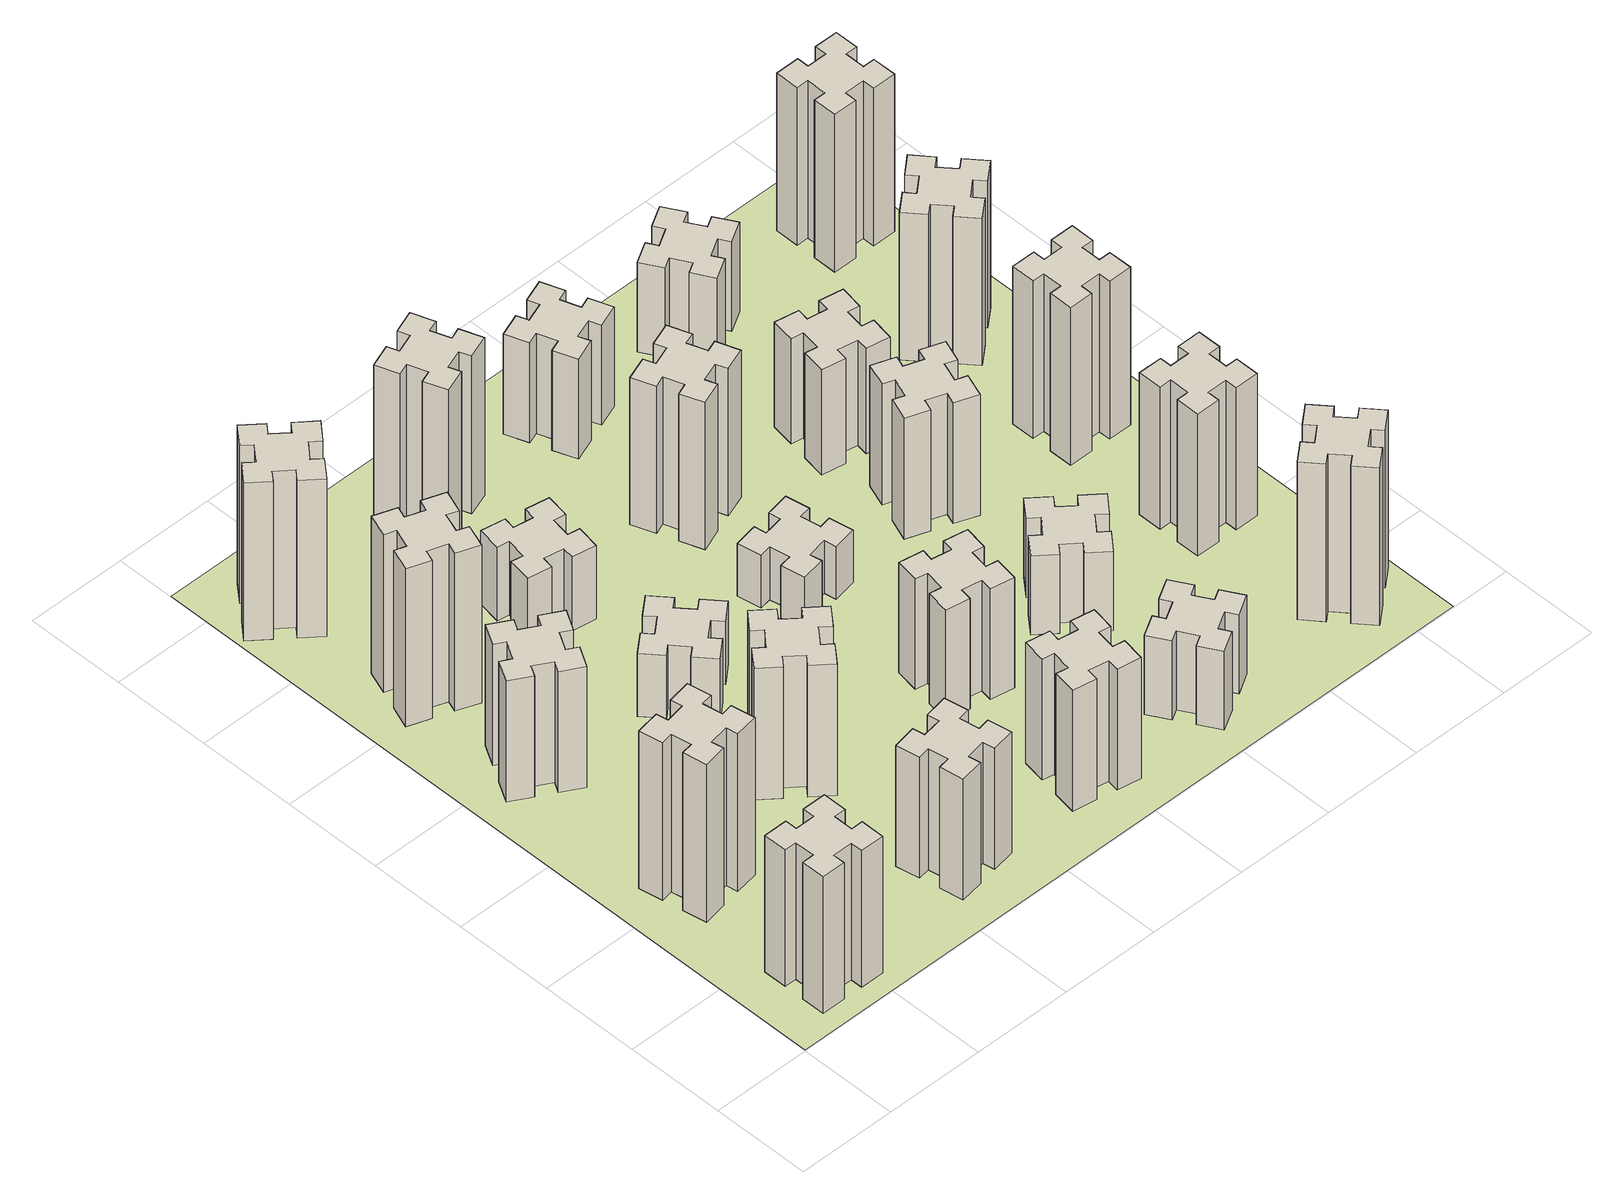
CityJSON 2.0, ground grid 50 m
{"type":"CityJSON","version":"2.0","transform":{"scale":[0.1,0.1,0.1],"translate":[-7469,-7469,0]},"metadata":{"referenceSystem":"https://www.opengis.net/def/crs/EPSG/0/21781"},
"CityObjects":{
"building1":{"type":"Building","attributes":{"class":"1000","function":"1000","usage":"1000","yearOfConstruction":2016,"roofType":"1000","measuredHeight":78,"storeysAboveGround":30,"storeysBelowGround":0},"geometry":[{"type":"Solid","lod":"1","boundaries":[[[[0,1,2,3,4,5,6,7,8,9,10,11,12,13,14,15,16,17,18,19]],[[17,16,20,21]],[[16,15,22,20]],[[15,14,23,22]],[[14,13,24,23]],[[13,12,25,24]],[[12,11,26,25]],[[11,10,27,26]],[[10,9,28,27]],[[9,8,29,28]],[[8,7,30,29]],[[7,6,31,30]],[[6,5,32,31]],[[5,4,33,32]],[[4,3,34,33]],[[3,2,35,34]],[[2,1,36,35]],[[1,0,37,36]],[[0,19,38,37]],[[19,18,39,38]],[[18,17,21,39]],[[24,25,26,27,28,29,30,31,32,33,34,35,36,37,38,39,21,20,22,23]]]]}]},
"building2":{"type":"Building","attributes":{"class":"1000","function":"1000","usage":"1000","yearOfConstruction":2016,"roofType":"1000","measuredHeight":90,"storeysAboveGround":30,"storeysBelowGround":0},"geometry":[{"type":"Solid","lod":"1","boundaries":[[[[40,41,42,43,44,45,46,47,48,49,50,51,52,53,54,55,56,57,58,59]],[[57,56,60,61]],[[56,55,62,60]],[[55,54,63,62]],[[54,53,64,63]],[[53,52,65,64]],[[52,51,66,65]],[[51,50,67,66]],[[50,49,68,67]],[[49,48,69,68]],[[48,47,70,69]],[[47,46,71,70]],[[46,45,72,71]],[[45,44,73,72]],[[44,43,74,73]],[[43,42,75,74]],[[42,41,76,75]],[[41,40,77,76]],[[40,59,78,77]],[[59,58,79,78]],[[58,57,61,79]],[[64,65,66,67,68,69,70,71,72,73,74,75,76,77,78,79,61,60,62,63]]]]}]},
"building3":{"type":"Building","attributes":{"class":"1000","function":"1000","usage":"1000","yearOfConstruction":2016,"roofType":"1000","measuredHeight":69,"storeysAboveGround":30,"storeysBelowGround":0},"geometry":[{"type":"Solid","lod":"1","boundaries":[[[[80,81,82,83,84,85,86,87,88,89,90,91,92,93,94,95,96,97,98,99]],[[97,96,100,101]],[[96,95,102,100]],[[95,94,103,102]],[[94,93,104,103]],[[93,92,105,104]],[[92,91,106,105]],[[91,90,107,106]],[[90,89,108,107]],[[89,88,109,108]],[[88,87,110,109]],[[87,86,111,110]],[[86,85,112,111]],[[85,84,113,112]],[[84,83,114,113]],[[83,82,115,114]],[[82,81,116,115]],[[81,80,117,116]],[[80,99,118,117]],[[99,98,119,118]],[[98,97,101,119]],[[104,105,106,107,108,109,110,111,112,113,114,115,116,117,118,119,101,100,102,103]]]]}]},
"building4":{"type":"Building","attributes":{"class":"1000","function":"1000","usage":"1000","yearOfConstruction":2016,"roofType":"1000","measuredHeight":90,"storeysAboveGround":30,"storeysBelowGround":0},"geometry":[{"type":"Solid","lod":"1","boundaries":[[[[120,121,122,123,124,125,126,127,128,129,130,131,132,133,134,135,136,137,138,139]],[[137,136,140,141]],[[136,135,142,140]],[[135,134,143,142]],[[134,133,144,143]],[[133,132,145,144]],[[132,131,146,145]],[[131,130,147,146]],[[130,129,148,147]],[[129,128,149,148]],[[128,127,150,149]],[[127,126,151,150]],[[126,125,152,151]],[[125,124,153,152]],[[124,123,154,153]],[[123,122,155,154]],[[122,121,156,155]],[[121,120,157,156]],[[120,139,158,157]],[[139,138,159,158]],[[138,137,141,159]],[[144,145,146,147,148,149,150,151,152,153,154,155,156,157,158,159,141,140,142,143]]]]}]},
"building5":{"type":"Building","attributes":{"class":"1000","function":"1000","usage":"1000","yearOfConstruction":2016,"roofType":"1000","measuredHeight":90,"storeysAboveGround":30,"storeysBelowGround":0},"geometry":[{"type":"Solid","lod":"1","boundaries":[[[[160,161,162,163,164,165,166,167,168,169,170,171,172,173,174,175,176,177,178,179]],[[177,176,180,181]],[[176,175,182,180]],[[175,174,183,182]],[[174,173,184,183]],[[173,172,185,184]],[[172,171,186,185]],[[171,170,187,186]],[[170,169,188,187]],[[169,168,189,188]],[[168,167,190,189]],[[167,166,191,190]],[[166,165,192,191]],[[165,164,193,192]],[[164,163,194,193]],[[163,162,195,194]],[[162,161,196,195]],[[161,160,197,196]],[[160,179,198,197]],[[179,178,199,198]],[[178,177,181,199]],[[184,185,186,187,188,189,190,191,192,193,194,195,196,197,198,199,181,180,182,183]]]]}]},
"building6":{"type":"Building","attributes":{"class":"1000","function":"1000","usage":"1000","yearOfConstruction":2016,"roofType":"1000","measuredHeight":69,"storeysAboveGround":30,"storeysBelowGround":0},"geometry":[{"type":"Solid","lod":"1","boundaries":[[[[200,201,202,203,204,205,206,207,208,209,210,211,212,213,214,215,216,217,218,219]],[[217,216,220,221]],[[216,215,222,220]],[[215,214,223,222]],[[214,213,224,223]],[[213,212,225,224]],[[212,211,226,225]],[[211,210,227,226]],[[210,209,228,227]],[[209,208,229,228]],[[208,207,230,229]],[[207,206,231,230]],[[206,205,232,231]],[[205,204,233,232]],[[204,203,234,233]],[[203,202,235,234]],[[202,201,236,235]],[[201,200,237,236]],[[200,219,238,237]],[[219,218,239,238]],[[218,217,221,239]],[[224,225,226,227,228,229,230,231,232,233,234,235,236,237,238,239,221,220,222,223]]]]}]},
"building7":{"type":"Building","attributes":{"class":"1000","function":"1000","usage":"1000","yearOfConstruction":2016,"roofType":"1000","measuredHeight":75,"storeysAboveGround":30,"storeysBelowGround":0},"geometry":[{"type":"Solid","lod":"1","boundaries":[[[[240,241,242,243,244,245,246,247,248,249,250,251,252,253,254,255,256,257,258,259]],[[257,256,260,261]],[[256,255,262,260]],[[255,254,263,262]],[[254,253,264,263]],[[253,252,265,264]],[[252,251,266,265]],[[251,250,267,266]],[[250,249,268,267]],[[249,248,269,268]],[[248,247,270,269]],[[247,246,271,270]],[[246,245,272,271]],[[245,244,273,272]],[[244,243,274,273]],[[243,242,275,274]],[[242,241,276,275]],[[241,240,277,276]],[[240,259,278,277]],[[259,258,279,278]],[[258,257,261,279]],[[264,265,266,267,268,269,270,271,272,273,274,275,276,277,278,279,261,260,262,263]]]]}]},
"building8":{"type":"Building","attributes":{"class":"1000","function":"1000","usage":"1000","yearOfConstruction":2016,"roofType":"1000","measuredHeight":36,"storeysAboveGround":30,"storeysBelowGround":0},"geometry":[{"type":"Solid","lod":"1","boundaries":[[[[280,281,282,283,284,285,286,287,288,289,290,291,292,293,294,295,296,297,298,299]],[[297,296,300,301]],[[296,295,302,300]],[[295,294,303,302]],[[294,293,304,303]],[[293,292,305,304]],[[292,291,306,305]],[[291,290,307,306]],[[290,289,308,307]],[[289,288,309,308]],[[288,287,310,309]],[[287,286,311,310]],[[286,285,312,311]],[[285,284,313,312]],[[284,283,314,313]],[[283,282,315,314]],[[282,281,316,315]],[[281,280,317,316]],[[280,299,318,317]],[[299,298,319,318]],[[298,297,301,319]],[[304,305,306,307,308,309,310,311,312,313,314,315,316,317,318,319,301,300,302,303]]]]}]},
"building9":{"type":"Building","attributes":{"class":"1000","function":"1000","usage":"1000","yearOfConstruction":2016,"roofType":"1000","measuredHeight":42,"storeysAboveGround":30,"storeysBelowGround":0},"geometry":[{"type":"Solid","lod":"1","boundaries":[[[[320,321,322,323,324,325,326,327,328,329,330,331,332,333,334,335,336,337,338,339]],[[337,336,340,341]],[[336,335,342,340]],[[335,334,343,342]],[[334,333,344,343]],[[333,332,345,344]],[[332,331,346,345]],[[331,330,347,346]],[[330,329,348,347]],[[329,328,349,348]],[[328,327,350,349]],[[327,326,351,350]],[[326,325,352,351]],[[325,324,353,352]],[[324,323,354,353]],[[323,322,355,354]],[[322,321,356,355]],[[321,320,357,356]],[[320,339,358,357]],[[339,338,359,358]],[[338,337,341,359]],[[344,345,346,347,348,349,350,351,352,353,354,355,356,357,358,359,341,340,342,343]]]]}]},
"building10":{"type":"Building","attributes":{"class":"1000","function":"1000","usage":"1000","yearOfConstruction":2016,"roofType":"1000","measuredHeight":69,"storeysAboveGround":30,"storeysBelowGround":0},"geometry":[{"type":"Solid","lod":"1","boundaries":[[[[360,361,362,363,364,365,366,367,368,369,370,371,372,373,374,375,376,377,378,379]],[[377,376,380,381]],[[376,375,382,380]],[[375,374,383,382]],[[374,373,384,383]],[[373,372,385,384]],[[372,371,386,385]],[[371,370,387,386]],[[370,369,388,387]],[[369,368,389,388]],[[368,367,390,389]],[[367,366,391,390]],[[366,365,392,391]],[[365,364,393,392]],[[364,363,394,393]],[[363,362,395,394]],[[362,361,396,395]],[[361,360,397,396]],[[360,379,398,397]],[[379,378,399,398]],[[378,377,381,399]],[[384,385,386,387,388,389,390,391,392,393,394,395,396,397,398,399,381,380,382,383]]]]}]},
"building11":{"type":"Building","attributes":{"class":"1000","function":"1000","usage":"1000","yearOfConstruction":2016,"roofType":"1000","measuredHeight":90,"storeysAboveGround":30,"storeysBelowGround":0},"geometry":[{"type":"Solid","lod":"1","boundaries":[[[[400,401,402,403,404,405,406,407,408,409,410,411,412,413,414,415,416,417,418,419]],[[417,416,420,421]],[[416,415,422,420]],[[415,414,423,422]],[[414,413,424,423]],[[413,412,425,424]],[[412,411,426,425]],[[411,410,427,426]],[[410,409,428,427]],[[409,408,429,428]],[[408,407,430,429]],[[407,406,431,430]],[[406,405,432,431]],[[405,404,433,432]],[[404,403,434,433]],[[403,402,435,434]],[[402,401,436,435]],[[401,400,437,436]],[[400,419,438,437]],[[419,418,439,438]],[[418,417,421,439]],[[424,425,426,427,428,429,430,431,432,433,434,435,436,437,438,439,421,420,422,423]]]]}]},
"building12":{"type":"Building","attributes":{"class":"1000","function":"1000","usage":"1000","yearOfConstruction":2016,"roofType":"1000","measuredHeight":63,"storeysAboveGround":30,"storeysBelowGround":0},"geometry":[{"type":"Solid","lod":"1","boundaries":[[[[440,441,442,443,444,445,446,447,448,449,450,451,452,453,454,455,456,457,458,459]],[[457,456,460,461]],[[456,455,462,460]],[[455,454,463,462]],[[454,453,464,463]],[[453,452,465,464]],[[452,451,466,465]],[[451,450,467,466]],[[450,449,468,467]],[[449,448,469,468]],[[448,447,470,469]],[[447,446,471,470]],[[446,445,472,471]],[[445,444,473,472]],[[444,443,474,473]],[[443,442,475,474]],[[442,441,476,475]],[[441,440,477,476]],[[440,459,478,477]],[[459,458,479,478]],[[458,457,461,479]],[[464,465,466,467,468,469,470,471,472,473,474,475,476,477,478,479,461,460,462,463]]]]}]},
"building13":{"type":"Building","attributes":{"class":"1000","function":"1000","usage":"1000","yearOfConstruction":2016,"roofType":"1000","measuredHeight":30,"storeysAboveGround":30,"storeysBelowGround":0},"geometry":[{"type":"Solid","lod":"1","boundaries":[[[[480,481,482,483,484,485,486,487,488,489,490,491,492,493,494,495,496,497,498,499]],[[497,496,500,501]],[[496,495,502,500]],[[495,494,503,502]],[[494,493,504,503]],[[493,492,505,504]],[[492,491,506,505]],[[491,490,507,506]],[[490,489,508,507]],[[489,488,509,508]],[[488,487,510,509]],[[487,486,511,510]],[[486,485,512,511]],[[485,484,513,512]],[[484,483,514,513]],[[483,482,515,514]],[[482,481,516,515]],[[481,480,517,516]],[[480,499,518,517]],[[499,498,519,518]],[[498,497,501,519]],[[504,505,506,507,508,509,510,511,512,513,514,515,516,517,518,519,501,500,502,503]]]]}]},
"building14":{"type":"Building","attributes":{"class":"1000","function":"1000","usage":"1000","yearOfConstruction":2016,"roofType":"1000","measuredHeight":84,"storeysAboveGround":30,"storeysBelowGround":0},"geometry":[{"type":"Solid","lod":"1","boundaries":[[[[520,521,522,523,524,525,526,527,528,529,530,531,532,533,534,535,536,537,538,539]],[[537,536,540,541]],[[536,535,542,540]],[[535,534,543,542]],[[534,533,544,543]],[[533,532,545,544]],[[532,531,546,545]],[[531,530,547,546]],[[530,529,548,547]],[[529,528,549,548]],[[528,527,550,549]],[[527,526,551,550]],[[526,525,552,551]],[[525,524,553,552]],[[524,523,554,553]],[[523,522,555,554]],[[522,521,556,555]],[[521,520,557,556]],[[520,539,558,557]],[[539,538,559,558]],[[538,537,541,559]],[[544,545,546,547,548,549,550,551,552,553,554,555,556,557,558,559,541,540,542,543]]]]}]},
"building15":{"type":"Building","attributes":{"class":"1000","function":"1000","usage":"1000","yearOfConstruction":2016,"roofType":"1000","measuredHeight":45,"storeysAboveGround":30,"storeysBelowGround":0},"geometry":[{"type":"Solid","lod":"1","boundaries":[[[[560,561,562,563,564,565,566,567,568,569,570,571,572,573,574,575,576,577,578,579]],[[577,576,580,581]],[[576,575,582,580]],[[575,574,583,582]],[[574,573,584,583]],[[573,572,585,584]],[[572,571,586,585]],[[571,570,587,586]],[[570,569,588,587]],[[569,568,589,588]],[[568,567,590,589]],[[567,566,591,590]],[[566,565,592,591]],[[565,564,593,592]],[[564,563,594,593]],[[563,562,595,594]],[[562,561,596,595]],[[561,560,597,596]],[[560,579,598,597]],[[579,578,599,598]],[[578,577,581,599]],[[584,585,586,587,588,589,590,591,592,593,594,595,596,597,598,599,581,580,582,583]]]]}]},
"building16":{"type":"Building","attributes":{"class":"1000","function":"1000","usage":"1000","yearOfConstruction":2016,"roofType":"1000","measuredHeight":57,"storeysAboveGround":30,"storeysBelowGround":0},"geometry":[{"type":"Solid","lod":"1","boundaries":[[[[600,601,602,603,604,605,606,607,608,609,610,611,612,613,614,615,616,617,618,619]],[[617,616,620,621]],[[616,615,622,620]],[[615,614,623,622]],[[614,613,624,623]],[[613,612,625,624]],[[612,611,626,625]],[[611,610,627,626]],[[610,609,628,627]],[[609,608,629,628]],[[608,607,630,629]],[[607,606,631,630]],[[606,605,632,631]],[[605,604,633,632]],[[604,603,634,633]],[[603,602,635,634]],[[602,601,636,635]],[[601,600,637,636]],[[600,619,638,637]],[[619,618,639,638]],[[618,617,621,639]],[[624,625,626,627,628,629,630,631,632,633,634,635,636,637,638,639,621,620,622,623]]]]}]},
"building17":{"type":"Building","attributes":{"class":"1000","function":"1000","usage":"1000","yearOfConstruction":2016,"roofType":"1000","measuredHeight":45,"storeysAboveGround":30,"storeysBelowGround":0},"geometry":[{"type":"Solid","lod":"1","boundaries":[[[[640,641,642,643,644,645,646,647,648,649,650,651,652,653,654,655,656,657,658,659]],[[657,656,660,661]],[[656,655,662,660]],[[655,654,663,662]],[[654,653,664,663]],[[653,652,665,664]],[[652,651,666,665]],[[651,650,667,666]],[[650,649,668,667]],[[649,648,669,668]],[[648,647,670,669]],[[647,646,671,670]],[[646,645,672,671]],[[645,644,673,672]],[[644,643,674,673]],[[643,642,675,674]],[[642,641,676,675]],[[641,640,677,676]],[[640,659,678,677]],[[659,658,679,678]],[[658,657,661,679]],[[664,665,666,667,668,669,670,671,672,673,674,675,676,677,678,679,661,660,662,663]]]]}]},
"building18":{"type":"Building","attributes":{"class":"1000","function":"1000","usage":"1000","yearOfConstruction":2016,"roofType":"1000","measuredHeight":69,"storeysAboveGround":30,"storeysBelowGround":0},"geometry":[{"type":"Solid","lod":"1","boundaries":[[[[680,681,682,683,684,685,686,687,688,689,690,691,692,693,694,695,696,697,698,699]],[[697,696,700,701]],[[696,695,702,700]],[[695,694,703,702]],[[694,693,704,703]],[[693,692,705,704]],[[692,691,706,705]],[[691,690,707,706]],[[690,689,708,707]],[[689,688,709,708]],[[688,687,710,709]],[[687,686,711,710]],[[686,685,712,711]],[[685,684,713,712]],[[684,683,714,713]],[[683,682,715,714]],[[682,681,716,715]],[[681,680,717,716]],[[680,699,718,717]],[[699,698,719,718]],[[698,697,701,719]],[[704,705,706,707,708,709,710,711,712,713,714,715,716,717,718,719,701,700,702,703]]]]}]},
"building19":{"type":"Building","attributes":{"class":"1000","function":"1000","usage":"1000","yearOfConstruction":2016,"roofType":"1000","measuredHeight":60,"storeysAboveGround":30,"storeysBelowGround":0},"geometry":[{"type":"Solid","lod":"1","boundaries":[[[[720,721,722,723,724,725,726,727,728,729,730,731,732,733,734,735,736,737,738,739]],[[737,736,740,741]],[[736,735,742,740]],[[735,734,743,742]],[[734,733,744,743]],[[733,732,745,744]],[[732,731,746,745]],[[731,730,747,746]],[[730,729,748,747]],[[729,728,749,748]],[[728,727,750,749]],[[727,726,751,750]],[[726,725,752,751]],[[725,724,753,752]],[[724,723,754,753]],[[723,722,755,754]],[[722,721,756,755]],[[721,720,757,756]],[[720,739,758,757]],[[739,738,759,758]],[[738,737,741,759]],[[744,745,746,747,748,749,750,751,752,753,754,755,756,757,758,759,741,740,742,743]]]]}]},
"building20":{"type":"Building","attributes":{"class":"1000","function":"1000","usage":"1000","yearOfConstruction":2016,"roofType":"1000","measuredHeight":90,"storeysAboveGround":30,"storeysBelowGround":0},"geometry":[{"type":"Solid","lod":"1","boundaries":[[[[760,761,762,763,764,765,766,767,768,769,770,771,772,773,774,775,776,777,778,779]],[[777,776,780,781]],[[776,775,782,780]],[[775,774,783,782]],[[774,773,784,783]],[[773,772,785,784]],[[772,771,786,785]],[[771,770,787,786]],[[770,769,788,787]],[[769,768,789,788]],[[768,767,790,789]],[[767,766,791,790]],[[766,765,792,791]],[[765,764,793,792]],[[764,763,794,793]],[[763,762,795,794]],[[762,761,796,795]],[[761,760,797,796]],[[760,779,798,797]],[[779,778,799,798]],[[778,777,781,799]],[[784,785,786,787,788,789,790,791,792,793,794,795,796,797,798,799,781,780,782,783]]]]}]},
"building21":{"type":"Building","attributes":{"class":"1000","function":"1000","usage":"1000","yearOfConstruction":2016,"roofType":"1000","measuredHeight":51,"storeysAboveGround":30,"storeysBelowGround":0},"geometry":[{"type":"Solid","lod":"1","boundaries":[[[[800,801,802,803,804,805,806,807,808,809,810,811,812,813,814,815,816,817,818,819]],[[817,816,820,821]],[[816,815,822,820]],[[815,814,823,822]],[[814,813,824,823]],[[813,812,825,824]],[[812,811,826,825]],[[811,810,827,826]],[[810,809,828,827]],[[809,808,829,828]],[[808,807,830,829]],[[807,806,831,830]],[[806,805,832,831]],[[805,804,833,832]],[[804,803,834,833]],[[803,802,835,834]],[[802,801,836,835]],[[801,800,837,836]],[[800,819,838,837]],[[819,818,839,838]],[[818,817,821,839]],[[824,825,826,827,828,829,830,831,832,833,834,835,836,837,838,839,821,820,822,823]]]]}]},
"building22":{"type":"Building","attributes":{"class":"1000","function":"1000","usage":"1000","yearOfConstruction":2016,"roofType":"1000","measuredHeight":81,"storeysAboveGround":30,"storeysBelowGround":0},"geometry":[{"type":"Solid","lod":"1","boundaries":[[[[840,841,842,843,844,845,846,847,848,849,850,851,852,853,854,855,856,857,858,859]],[[857,856,860,861]],[[856,855,862,860]],[[855,854,863,862]],[[854,853,864,863]],[[853,852,865,864]],[[852,851,866,865]],[[851,850,867,866]],[[850,849,868,867]],[[849,848,869,868]],[[848,847,870,869]],[[847,846,871,870]],[[846,845,872,871]],[[845,844,873,872]],[[844,843,874,873]],[[843,842,875,874]],[[842,841,876,875]],[[841,840,877,876]],[[840,859,878,877]],[[859,858,879,878]],[[858,857,861,879]],[[864,865,866,867,868,869,870,871,872,873,874,875,876,877,878,879,861,860,862,863]]]]}]},
"building23":{"type":"Building","attributes":{"class":"1000","function":"1000","usage":"1000","yearOfConstruction":2016,"roofType":"1000","measuredHeight":90,"storeysAboveGround":30,"storeysBelowGround":0},"geometry":[{"type":"Solid","lod":"1","boundaries":[[[[880,881,882,883,884,885,886,887,888,889,890,891,892,893,894,895,896,897,898,899]],[[897,896,900,901]],[[896,895,902,900]],[[895,894,903,902]],[[894,893,904,903]],[[893,892,905,904]],[[892,891,906,905]],[[891,890,907,906]],[[890,889,908,907]],[[889,888,909,908]],[[888,887,910,909]],[[887,886,911,910]],[[886,885,912,911]],[[885,884,913,912]],[[884,883,914,913]],[[883,882,915,914]],[[882,881,916,915]],[[881,880,917,916]],[[880,899,918,917]],[[899,898,919,918]],[[898,897,901,919]],[[904,905,906,907,908,909,910,911,912,913,914,915,916,917,918,919,901,900,902,903]]]]}]},
"building24":{"type":"Building","attributes":{"class":"1000","function":"1000","usage":"1000","yearOfConstruction":2016,"roofType":"1000","measuredHeight":84,"storeysAboveGround":30,"storeysBelowGround":0},"geometry":[{"type":"Solid","lod":"1","boundaries":[[[[920,921,922,923,924,925,926,927,928,929,930,931,932,933,934,935,936,937,938,939]],[[937,936,940,941]],[[936,935,942,940]],[[935,934,943,942]],[[934,933,944,943]],[[933,932,945,944]],[[932,931,946,945]],[[931,930,947,946]],[[930,929,948,947]],[[929,928,949,948]],[[928,927,950,949]],[[927,926,951,950]],[[926,925,952,951]],[[925,924,953,952]],[[924,923,954,953]],[[923,922,955,954]],[[922,921,956,955]],[[921,920,957,956]],[[920,939,958,957]],[[939,938,959,958]],[[938,937,941,959]],[[944,945,946,947,948,949,950,951,952,953,954,955,956,957,958,959,941,940,942,943]]]]}]},
"building25":{"type":"Building","attributes":{"class":"1000","function":"1000","usage":"1000","yearOfConstruction":2016,"roofType":"1000","measuredHeight":90,"storeysAboveGround":30,"storeysBelowGround":0},"geometry":[{"type":"Solid","lod":"1","boundaries":[[[[960,961,962,963,964,965,966,967,968,969,970,971,972,973,974,975,976,977,978,979]],[[977,976,980,981]],[[976,975,982,980]],[[975,974,983,982]],[[974,973,984,983]],[[973,972,985,984]],[[972,971,986,985]],[[971,970,987,986]],[[970,969,988,987]],[[969,968,989,988]],[[968,967,990,989]],[[967,966,991,990]],[[966,965,992,991]],[[965,964,993,992]],[[964,963,994,993]],[[963,962,995,994]],[[962,961,996,995]],[[961,960,997,996]],[[960,979,998,997]],[[979,978,999,998]],[[978,977,981,999]],[[984,985,986,987,988,989,990,991,992,993,994,995,996,997,998,999,981,980,982,983]]]]}]},
"landuse1":{"type":"LandUse","attributes":{"name":"plot1","function":"1010"},"geometry":[{"type":"MultiSurface","lod":"1","boundaries":[[[1000,1001,1002,1003]]]}]}
},
"vertices":[
[485,225,0],[485,325,0],[545,325,0],[545,445,0],[425,445,0],[425,385,0],[325,385,0],[325,445,0],[205,445,0],[205,325,0],[265,325,0],[265,225,0],[205,225,0],[205,105,0],[325,105,0],[325,165,0],[425,165,0],[425,105,0],[545,105,0],[545,225,0],[425,165,780],[425,105,780],[325,165,780],[325,105,780],[205,105,780],[205,225,780],[265,225,780],[265,325,780],[205,325,780],[205,445,780],[325,445,780],[325,385,780],[425,385,780],[425,445,780],[545,445,780],[545,325,780],[485,325,780],[485,225,780],[545,225,780],[545,105,780],
[405,1132,0],[307,1115,0],[297,1174,0],[178,1153,0],[199,1035,0],[258,1045,0],[276,947,0],[217,937,0],[237,818,0],[356,839,0],[345,898,0],[444,916,0],[454,857,0],[572,877,0],[551,996,0],[492,985,0],[475,1084,0],[534,1094,0],[513,1212,0],[395,1191,0],[475,1084,900],[534,1094,900],[492,985,900],[551,996,900],[572,877,900],[454,857,900],[444,916,900],[345,898,900],[356,839,900],[237,818,900],[217,937,900],[276,947,900],[258,1045,900],[199,1035,900],[178,1153,900],[297,1174,900],[307,1115,900],[405,1132,900],[395,1191,900],[513,1212,900],
[474,2026,0],[387,2076,0],[417,2128,0],[313,2188,0],[253,2084,0],[305,2054,0],[255,1967,0],[203,1997,0],[143,1893,0],[247,1833,0],[277,1885,0],[364,1835,0],[334,1783,0],[438,1723,0],[498,1827,0],[446,1857,0],[496,1944,0],[548,1914,0],[608,2018,0],[504,2078,0],[496,1944,690],[548,1914,690],[446,1857,690],[498,1827,690],[438,1723,690],[334,1783,690],[364,1835,690],[277,1885,690],[247,1833,690],[143,1893,690],[203,1997,690],[255,1967,690],[305,2054,690],[253,2084,690],[313,2188,690],[417,2128,690],[387,2076,690],[474,2026,690],[504,2078,690],[608,2018,690],
[289,2680,0],[255,2586,0],[199,2607,0],[157,2494,0],[270,2453,0],[291,2509,0],[385,2475,0],[364,2419,0],[477,2377,0],[518,2490,0],[462,2511,0],[496,2605,0],[552,2584,0],[593,2697,0],[480,2738,0],[460,2682,0],[366,2716,0],[387,2772,0],[274,2813,0],[233,2700,0],[366,2716,900],[387,2772,900],[460,2682,900],[480,2738,900],[593,2697,900],[552,2584,900],[496,2605,900],[462,2511,900],[518,2490,900],[477,2377,900],[364,2419,900],[385,2475,900],[291,2509,900],[270,2453,900],[157,2494,900],[199,2607,900],[255,2586,900],[289,2680,900],[233,2700,900],[274,2813,900],
[384,3387,0],[308,3452,0],[346,3498,0],[254,3575,0],[177,3483,0],[223,3444,0],[159,3368,0],[113,3406,0],[36,3314,0],[128,3237,0],[166,3283,0],[243,3219,0],[204,3173,0],[296,3096,0],[373,3188,0],[327,3226,0],[392,3303,0],[438,3264,0],[515,3356,0],[423,3433,0],[392,3303,900],[438,3264,900],[327,3226,900],[373,3188,900],[296,3096,900],[204,3173,900],[243,3219,900],[166,3283,900],[128,3237,900],[36,3314,900],[113,3406,900],[159,3368,900],[223,3444,900],[177,3483,900],[254,3575,900],[346,3498,900],[308,3452,900],[384,3387,900],[423,3433,900],[515,3356,900],
[1332,345,0],[1315,444,0],[1374,454,0],[1353,572,0],[1235,551,0],[1245,492,0],[1147,475,0],[1137,534,0],[1018,513,0],[1039,395,0],[1098,405,0],[1116,307,0],[1057,297,0],[1077,178,0],[1196,199,0],[1185,258,0],[1284,276,0],[1294,217,0],[1412,237,0],[1391,356,0],[1284,276,690],[1294,217,690],[1185,258,690],[1196,199,690],[1077,178,690],[1057,297,690],[1116,307,690],[1098,405,690],[1039,395,690],[1018,513,690],[1137,534,690],[1147,475,690],[1245,492,690],[1235,551,690],[1353,572,690],[1374,454,690],[1315,444,690],[1332,345,690],[1391,356,690],[1412,237,690],
[1224,1267,0],[1148,1332,0],[1186,1378,0],[1094,1455,0],[1017,1363,0],[1063,1324,0],[999,1248,0],[953,1286,0],[876,1194,0],[968,1117,0],[1006,1163,0],[1083,1099,0],[1044,1053,0],[1136,976,0],[1213,1068,0],[1167,1106,0],[1232,1183,0],[1278,1144,0],[1355,1236,0],[1263,1313,0],[1232,1183,750],[1278,1144,750],[1167,1106,750],[1213,1068,750],[1136,976,750],[1044,1053,750],[1083,1099,750],[1006,1163,750],[968,1117,750],[876,1194,750],[953,1286,750],[999,1248,750],[1063,1324,750],[1017,1363,750],[1094,1455,750],[1186,1378,750],[1148,1332,750],[1224,1267,750],[1263,1313,750],[1355,1236,750],
[1083,1972,0],[1006,1907,0],[968,1953,0],[876,1876,0],[953,1784,0],[999,1823,0],[1063,1746,0],[1017,1708,0],[1094,1616,0],[1186,1693,0],[1148,1739,0],[1224,1803,0],[1263,1757,0],[1355,1834,0],[1278,1926,0],[1232,1888,0],[1167,1964,0],[1213,2003,0],[1136,2095,0],[1044,2018,0],[1167,1964,360],[1213,2003,360],[1232,1888,360],[1278,1926,360],[1355,1834,360],[1263,1757,360],[1224,1803,360],[1148,1739,360],[1186,1693,360],[1094,1616,360],[1017,1708,360],[1063,1746,360],[999,1823,360],[953,1784,360],[876,1876,360],[968,1953,360],[1006,1907,360],[1083,1972,360],[1044,2018,360],[1136,2095,360],
[1115,2527,0],[1132,2625,0],[1191,2615,0],[1212,2733,0],[1094,2754,0],[1084,2695,0],[985,2712,0],[996,2771,0],[877,2792,0],[857,2674,0],[916,2664,0],[898,2565,0],[839,2576,0],[818,2457,0],[937,2437,0],[947,2496,0],[1045,2478,0],[1035,2419,0],[1153,2398,0],[1174,2517,0],[1045,2478,420],[1035,2419,420],[947,2496,420],[937,2437,420],[818,2457,420],[839,2576,420],[898,2565,420],[916,2664,420],[857,2674,420],[877,2792,420],[996,2771,420],[985,2712,420],[1084,2695,420],[1094,2754,420],[1212,2733,420],[1191,2615,420],[1132,2625,420],[1115,2527,420],[1174,2517,420],[1153,2398,420],
[2055,307,0],[2072,405,0],[2131,395,0],[2152,513,0],[2034,534,0],[2024,475,0],[1925,492,0],[1936,551,0],[1817,572,0],[1797,454,0],[1856,444,0],[1838,345,0],[1779,356,0],[1758,237,0],[1877,217,0],[1887,276,0],[1985,258,0],[1975,199,0],[2093,178,0],[2114,297,0],[1985,258,690],[1975,199,690],[1887,276,690],[1877,217,690],[1758,237,690],[1779,356,690],[1838,345,690],[1856,444,690],[1797,454,690],[1817,572,690],[1936,551,690],[1925,492,690],[2024,475,690],[2034,534,690],[2152,513,690],[2131,395,690],[2072,405,690],[2055,307,690],[2114,297,690],[2093,178,690],
[1125,3456,0],[1031,3422,0],[1010,3478,0],[897,3437,0],[939,3324,0],[995,3345,0],[1029,3251,0],[973,3230,0],[1014,3117,0],[1127,3159,0],[1106,3215,0],[1200,3249,0],[1220,3193,0],[1333,3234,0],[1292,3347,0],[1236,3326,0],[1202,3420,0],[1258,3440,0],[1217,3553,0],[1104,3512,0],[1202,3420,900],[1258,3440,900],[1236,3326,900],[1292,3347,900],[1333,3234,900],[1220,3193,900],[1200,3249,900],[1106,3215,900],[1127,3159,900],[1014,3117,900],[973,3230,900],[1029,3251,900],[995,3345,900],[939,3324,900],[897,3437,900],[1010,3478,900],[1031,3422,900],[1125,3456,900],[1104,3512,900],[1217,3553,900],
[2055,1047,0],[2072,1145,0],[2131,1135,0],[2152,1253,0],[2034,1274,0],[2024,1215,0],[1925,1232,0],[1936,1291,0],[1817,1312,0],[1797,1194,0],[1856,1184,0],[1838,1085,0],[1779,1096,0],[1758,977,0],[1877,957,0],[1887,1016,0],[1985,998,0],[1975,939,0],[2093,918,0],[2114,1037,0],[1985,998,630],[1975,939,630],[1887,1016,630],[1877,957,630],[1758,977,630],[1779,1096,630],[1838,1085,630],[1856,1184,630],[1797,1194,630],[1817,1312,630],[1936,1291,630],[1925,1232,630],[2024,1215,630],[2034,1274,630],[2152,1253,630],[2131,1135,630],[2072,1145,630],[2055,1047,630],[2114,1037,630],[2093,918,630],
[1972,1925,0],[1955,2024,0],[2014,2034,0],[1993,2152,0],[1875,2131,0],[1885,2072,0],[1787,2055,0],[1777,2114,0],[1658,2093,0],[1679,1975,0],[1738,1985,0],[1756,1887,0],[1697,1877,0],[1717,1758,0],[1836,1779,0],[1825,1838,0],[1924,1856,0],[1934,1797,0],[2052,1817,0],[2031,1936,0],[1924,1856,300],[1934,1797,300],[1825,1838,300],[1836,1779,300],[1717,1758,300],[1697,1877,300],[1756,1887,300],[1738,1985,300],[1679,1975,300],[1658,2093,300],[1777,2114,300],[1787,2055,300],[1885,2072,300],[1875,2131,300],[1993,2152,300],[2014,2034,300],[1955,2024,300],[1972,1925,300],[2031,1936,300],[2052,1817,300],
[1976,2586,0],[1942,2680,0],[1998,2700,0],[1957,2813,0],[1844,2772,0],[1865,2716,0],[1771,2682,0],[1750,2738,0],[1637,2697,0],[1679,2584,0],[1735,2605,0],[1769,2511,0],[1713,2490,0],[1754,2377,0],[1867,2419,0],[1846,2475,0],[1940,2509,0],[1960,2453,0],[2073,2494,0],[2032,2607,0],[1940,2509,840],[1960,2453,840],[1846,2475,840],[1867,2419,840],[1754,2377,840],[1713,2490,840],[1769,2511,840],[1735,2605,840],[1679,2584,840],[1637,2697,840],[1750,2738,840],[1771,2682,840],[1865,2716,840],[1844,2772,840],[1957,2813,840],[1998,2700,840],[1942,2680,840],[1976,2586,840],[2032,2607,840],[2073,2494,840],
[2475,364,0],[2525,277,0],[2473,247,0],[2533,143,0],[2637,203,0],[2607,255,0],[2694,305,0],[2724,253,0],[2828,313,0],[2768,417,0],[2716,387,0],[2666,474,0],[2718,504,0],[2658,608,0],[2554,548,0],[2584,496,0],[2497,446,0],[2467,498,0],[2363,438,0],[2423,334,0],[2497,446,450],[2467,498,450],[2584,496,450],[2554,548,450],[2658,608,450],[2718,504,450],[2666,474,450],[2716,387,450],[2768,417,450],[2828,313,450],[2724,253,450],[2694,305,450],[2607,255,450],[2637,203,450],[2533,143,450],[2473,247,450],[2525,277,450],[2475,364,450],[2423,334,450],[2363,438,450],
[1846,3215,0],[1940,3249,0],[1960,3193,0],[2073,3234,0],[2032,3347,0],[1976,3326,0],[1942,3420,0],[1998,3440,0],[1957,3553,0],[1844,3512,0],[1865,3456,0],[1771,3422,0],[1750,3478,0],[1637,3437,0],[1679,3324,0],[1735,3345,0],[1769,3251,0],[1713,3230,0],[1754,3117,0],[1867,3159,0],[1769,3251,570],[1713,3230,570],[1735,3345,570],[1679,3324,570],[1637,3437,570],[1750,3478,570],[1771,3422,570],[1865,3456,570],[1844,3512,570],[1957,3553,570],[1998,3440,570],[1942,3420,570],[1976,3326,570],[2032,3347,570],[2073,3234,570],[1960,3193,570],[1940,3249,570],[1846,3215,570],[1867,3159,570],[1754,3117,570],
[2647,1006,0],[2712,1083,0],[2758,1044,0],[2835,1136,0],[2743,1213,0],[2704,1167,0],[2628,1232,0],[2666,1278,0],[2574,1355,0],[2497,1263,0],[2543,1224,0],[2479,1148,0],[2433,1186,0],[2356,1094,0],[2448,1017,0],[2486,1063,0],[2563,999,0],[2524,953,0],[2616,876,0],[2693,968,0],[2563,999,450],[2524,953,450],[2486,1063,450],[2448,1017,450],[2356,1094,450],[2433,1186,450],[2479,1148,450],[2543,1224,450],[2497,1263,450],[2574,1355,450],[2666,1278,450],[2628,1232,450],[2704,1167,450],[2743,1213,450],[2835,1136,450],[2758,1044,450],[2712,1083,450],[2647,1006,450],[2693,968,450],[2616,876,450],
[2682,1871,0],[2716,1965,0],[2772,1944,0],[2813,2057,0],[2700,2098,0],[2680,2042,0],[2586,2076,0],[2607,2132,0],[2494,2173,0],[2453,2060,0],[2509,2040,0],[2475,1946,0],[2419,1967,0],[2377,1854,0],[2490,1813,0],[2511,1869,0],[2605,1835,0],[2584,1779,0],[2697,1737,0],[2738,1850,0],[2605,1835,690],[2584,1779,690],[2511,1869,690],[2490,1813,690],[2377,1854,690],[2419,1967,690],[2475,1946,690],[2509,2040,690],[2453,2060,690],[2494,2173,690],[2607,2132,690],[2586,2076,690],[2680,2042,690],[2700,2098,690],[2813,2057,690],[2772,1944,690],[2716,1965,690],[2682,1871,690],[2738,1850,690],[2697,1737,690],
[2496,2564,0],[2478,2465,0],[2419,2476,0],[2398,2357,0],[2517,2337,0],[2527,2396,0],[2625,2378,0],[2615,2319,0],[2733,2298,0],[2754,2417,0],[2695,2427,0],[2712,2525,0],[2771,2515,0],[2792,2633,0],[2674,2654,0],[2664,2595,0],[2565,2612,0],[2576,2671,0],[2457,2692,0],[2437,2574,0],[2565,2612,600],[2576,2671,600],[2664,2595,600],[2674,2654,600],[2792,2633,600],[2771,2515,600],[2712,2525,600],[2695,2427,600],[2754,2417,600],[2733,2298,600],[2615,2319,600],[2625,2378,600],[2527,2396,600],[2517,2337,600],[2398,2357,600],[2419,2476,600],[2478,2465,600],[2496,2564,600],[2437,2574,600],[2457,2692,600],
[3468,259,0],[3544,323,0],[3583,277,0],[3675,354,0],[3598,446,0],[3552,408,0],[3487,484,0],[3533,523,0],[3456,615,0],[3364,538,0],[3403,492,0],[3326,427,0],[3288,473,0],[3196,396,0],[3273,304,0],[3319,343,0],[3383,266,0],[3337,228,0],[3414,136,0],[3506,213,0],[3383,266,900],[3337,228,900],[3319,343,900],[3273,304,900],[3196,396,900],[3288,473,900],[3326,427,900],[3403,492,900],[3364,538,900],[3456,615,900],[3533,523,900],[3487,484,900],[3552,408,900],[3598,446,900],[3675,354,900],[3583,277,900],[3544,323,900],[3468,259,900],[3506,213,900],[3414,136,900],
[2716,3347,0],[2666,3434,0],[2718,3464,0],[2658,3568,0],[2554,3508,0],[2584,3456,0],[2497,3406,0],[2467,3458,0],[2363,3398,0],[2423,3294,0],[2475,3324,0],[2525,3237,0],[2473,3207,0],[2533,3103,0],[2637,3163,0],[2607,3215,0],[2694,3265,0],[2724,3213,0],[2828,3273,0],[2768,3377,0],[2694,3265,510],[2724,3213,510],[2607,3215,510],[2637,3163,510],[2533,3103,510],[2473,3207,510],[2525,3237,510],[2475,3324,510],[2423,3294,510],[2363,3398,510],[2467,3458,510],[2497,3406,510],[2584,3456,510],[2554,3508,510],[2658,3568,510],[2718,3464,510],[2666,3434,510],[2716,3347,510],[2768,3377,510],[2828,3273,510],
[3225,1165,0],[3225,1065,0],[3165,1065,0],[3165,945,0],[3285,945,0],[3285,1005,0],[3385,1005,0],[3385,945,0],[3505,945,0],[3505,1065,0],[3445,1065,0],[3445,1165,0],[3505,1165,0],[3505,1285,0],[3385,1285,0],[3385,1225,0],[3285,1225,0],[3285,1285,0],[3165,1285,0],[3165,1165,0],[3285,1225,810],[3285,1285,810],[3385,1225,810],[3385,1285,810],[3505,1285,810],[3505,1165,810],[3445,1165,810],[3445,1065,810],[3505,1065,810],[3505,945,810],[3385,945,810],[3385,1005,810],[3285,1005,810],[3285,945,810],[3165,945,810],[3165,1065,810],[3225,1065,810],[3225,1165,810],[3165,1165,810],[3165,1285,810],
[3445,1805,0],[3445,1905,0],[3505,1905,0],[3505,2025,0],[3385,2025,0],[3385,1965,0],[3285,1965,0],[3285,2025,0],[3165,2025,0],[3165,1905,0],[3225,1905,0],[3225,1805,0],[3165,1805,0],[3165,1685,0],[3285,1685,0],[3285,1745,0],[3385,1745,0],[3385,1685,0],[3505,1685,0],[3505,1805,0],[3385,1745,900],[3385,1685,900],[3285,1745,900],[3285,1685,900],[3165,1685,900],[3165,1805,900],[3225,1805,900],[3225,1905,900],[3165,1905,900],[3165,2025,900],[3285,2025,900],[3285,1965,900],[3385,1965,900],[3385,2025,900],[3505,2025,900],[3505,1905,900],[3445,1905,900],[3445,1805,900],[3505,1805,900],[3505,1685,900],
[3452,2628,0],[3387,2704,0],[3433,2743,0],[3356,2835,0],[3264,2758,0],[3303,2712,0],[3226,2647,0],[3188,2693,0],[3096,2616,0],[3173,2524,0],[3219,2563,0],[3283,2486,0],[3237,2448,0],[3314,2356,0],[3406,2433,0],[3368,2479,0],[3444,2543,0],[3483,2497,0],[3575,2574,0],[3498,2666,0],[3444,2543,840],[3483,2497,840],[3368,2479,840],[3406,2433,840],[3314,2356,840],[3237,2448,840],[3283,2486,840],[3219,2563,840],[3173,2524,840],[3096,2616,840],[3188,2693,840],[3226,2647,840],[3303,2712,840],[3264,2758,840],[3356,2835,840],[3433,2743,840],[3387,2704,840],[3452,2628,840],[3498,2666,840],[3575,2574,840],
[3385,3225,0],[3485,3225,0],[3485,3165,0],[3605,3165,0],[3605,3285,0],[3545,3285,0],[3545,3385,0],[3605,3385,0],[3605,3505,0],[3485,3505,0],[3485,3445,0],[3385,3445,0],[3385,3505,0],[3265,3505,0],[3265,3385,0],[3325,3385,0],[3325,3285,0],[3265,3285,0],[3265,3165,0],[3385,3165,0],[3325,3285,900],[3265,3285,900],[3325,3385,900],[3265,3385,900],[3265,3505,900],[3385,3505,900],[3385,3445,900],[3485,3445,900],[3485,3505,900],[3605,3505,900],[3605,3385,900],[3545,3385,900],[3545,3285,900],[3605,3285,900],[3605,3165,900],[3485,3165,900],[3485,3225,900],[3385,3225,900],[3385,3165,900],[3265,3165,900],
[5,3705,0],[3705,3705,0],[3705,5,0],[5,5,0]
]}
